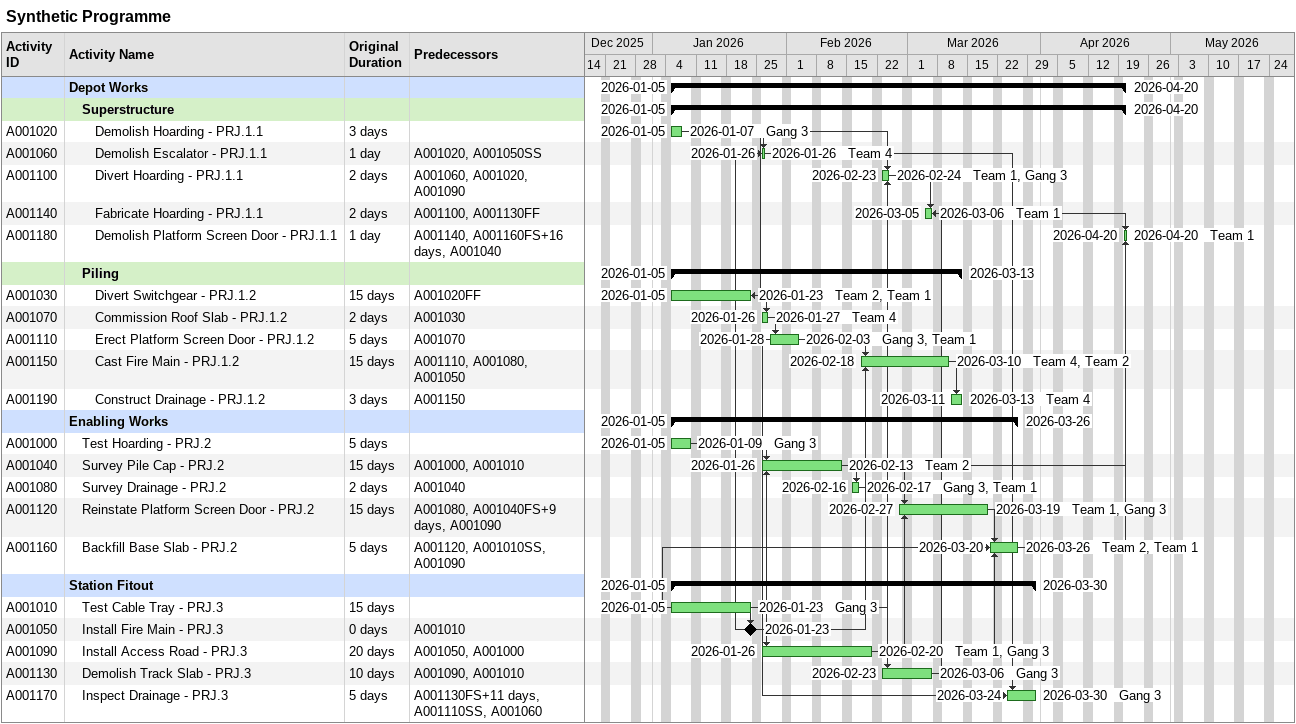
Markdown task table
Synthetic Programme

| ID | Level | Task | Original duration | Start | Finish | Predecessors | Resources |
|---|---|---|---|---|---|---|---|
|  | 1 | **Depot Works** |  | 2026-01-05 | 2026-04-20 |  |  |
|  | 2 | **Superstructure** |  | 2026-01-05 | 2026-04-20 |  |  |
| A001020 | 3 | Demolish Hoarding - PRJ.1.1 | 3d | 2026-01-05 | 2026-01-07 |  | Gang 3 |
| A001060 | 3 | Demolish Escalator - PRJ.1.1 | 1d | 2026-01-26 | 2026-01-26 | A001020, A001050SS | Team 4 |
| A001100 | 3 | Divert Hoarding - PRJ.1.1 | 2d | 2026-02-23 | 2026-02-24 | A001060, A001020, A001090 | Team 1, Gang 3 |
| A001140 | 3 | Fabricate Hoarding - PRJ.1.1 | 2d | 2026-03-05 | 2026-03-06 | A001100, A001130FF | Team 1 |
| A001180 | 3 | Demolish Platform Screen Door - PRJ.1.1 | 1d | 2026-04-20 | 2026-04-20 | A001140, A001160FS+16d, A001040 | Team 1 |
|  | 2 | **Piling** |  | 2026-01-05 | 2026-03-13 |  |  |
| A001030 | 3 | Divert Switchgear - PRJ.1.2 | 15d | 2026-01-05 | 2026-01-23 | A001020FF | Team 2, Team 1 |
| A001070 | 3 | Commission Roof Slab - PRJ.1.2 | 2d | 2026-01-26 | 2026-01-27 | A001030 | Team 4 |
| A001110 | 3 | Erect Platform Screen Door - PRJ.1.2 | 5d | 2026-01-28 | 2026-02-03 | A001070 | Gang 3, Team 1 |
| A001150 | 3 | Cast Fire Main - PRJ.1.2 | 15d | 2026-02-18 | 2026-03-10 | A001110, A001080, A001050 | Team 4, Team 2 |
| A001190 | 3 | Construct Drainage - PRJ.1.2 | 3d | 2026-03-11 | 2026-03-13 | A001150 | Team 4 |
|  | 1 | **Enabling Works** |  | 2026-01-05 | 2026-03-26 |  |  |
| A001000 | 2 | Test Hoarding - PRJ.2 | 5d | 2026-01-05 | 2026-01-09 |  | Gang 3 |
| A001040 | 2 | Survey Pile Cap - PRJ.2 | 15d | 2026-01-26 | 2026-02-13 | A001000, A001010 | Team 2 |
| A001080 | 2 | Survey Drainage - PRJ.2 | 2d | 2026-02-16 | 2026-02-17 | A001040 | Gang 3, Team 1 |
| A001120 | 2 | Reinstate Platform Screen Door - PRJ.2 | 15d | 2026-02-27 | 2026-03-19 | A001080, A001040FS+9d, A001090 | Team 1, Gang 3 |
| A001160 | 2 | Backfill Base Slab - PRJ.2 | 5d | 2026-03-20 | 2026-03-26 | A001120, A001010SS, A001090 | Team 2, Team 1 |
|  | 1 | **Station Fitout** |  | 2026-01-05 | 2026-03-30 |  |  |
| A001010 | 2 | Test Cable Tray - PRJ.3 | 15d | 2026-01-05 | 2026-01-23 |  | Gang 3 |
| A001050 | 2 | Install Fire Main - PRJ.3 | 0d | 2026-01-23 | 2026-01-23 | A001010 |  |
| A001090 | 2 | Install Access Road - PRJ.3 | 20d | 2026-01-26 | 2026-02-20 | A001050, A001000 | Team 1, Gang 3 |
| A001130 | 2 | Demolish Track Slab - PRJ.3 | 10d | 2026-02-23 | 2026-03-06 | A001090, A001010 | Gang 3 |
| A001170 | 2 | Inspect Drainage - PRJ.3 | 5d | 2026-03-24 | 2026-03-30 | A001130FS+11d, A001110SS, A001060 | Gang 3 |
